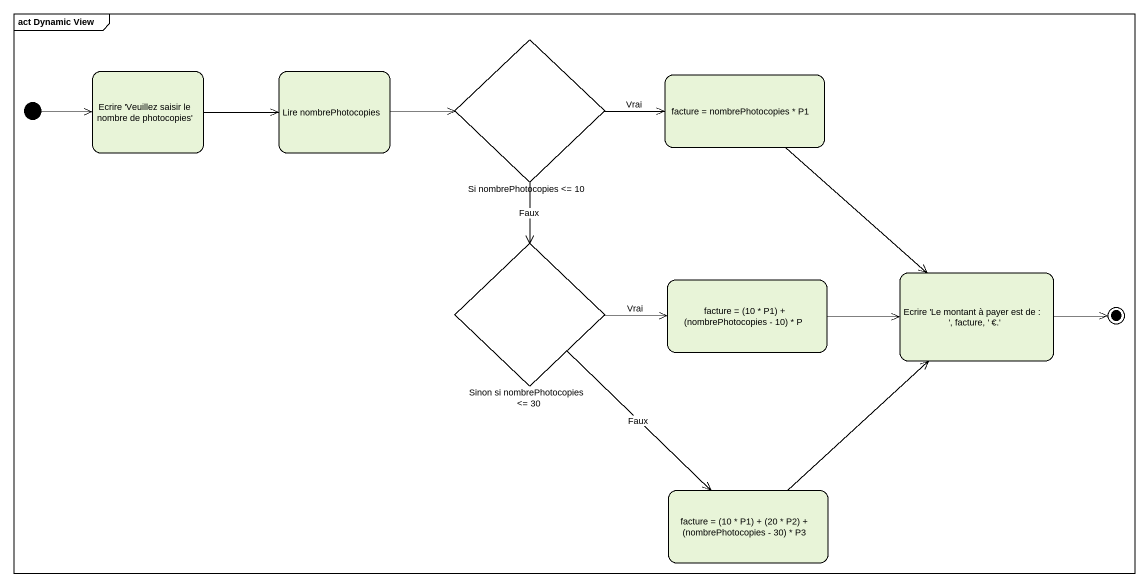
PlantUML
@startuml
mainframe act Dynamic View
hide empty description
state "Si nombrePhotocopies <= 10" as Si_nombrePhotocopies_10 <<choice>>
state "Ecrire 'Veuillez saisir le nombre de photocopies'" as Ecrire_Veuillez_saisir_le
state "Lire nombrePhotocopies" as Lire_nombrePhotocopies
state "facture = nombrePhotocopies * P1" as facture_nombrePhotocopies_P1
state "Sinon si nombrePhotocopies <= 30" as Sinon_si_nombrePhotocopies <<choice>>
state "facture = (10 * P1) + (nombrePhotocopies - 10) * P" as facture_10_P1
state "Ecrire 'Le montant à payer est de : ', facture, ' €.'" as Ecrire_Le_montant_à_payer
state "facture = (10 * P1) + (20 * P2) + (nombrePhotocopies - 30) * P3" as facture_10_P1_20_P2
[*] -right-> Ecrire_Veuillez_saisir_le
Si_nombrePhotocopies_10 -right-> facture_nombrePhotocopies_P1 : Vrai
Si_nombrePhotocopies_10 --> Sinon_si_nombrePhotocopies : Faux
Ecrire_Veuillez_saisir_le -right-> Lire_nombrePhotocopies
Lire_nombrePhotocopies -right-> Si_nombrePhotocopies_10
facture_nombrePhotocopies_P1 --> Ecrire_Le_montant_à_payer
Sinon_si_nombrePhotocopies -right-> facture_10_P1 : Vrai
Sinon_si_nombrePhotocopies --> facture_10_P1_20_P2 : Faux
facture_10_P1 -right-> Ecrire_Le_montant_à_payer
facture_10_P1_20_P2 -up-> Ecrire_Le_montant_à_payer
Ecrire_Le_montant_à_payer -right-> [*]
@enduml
